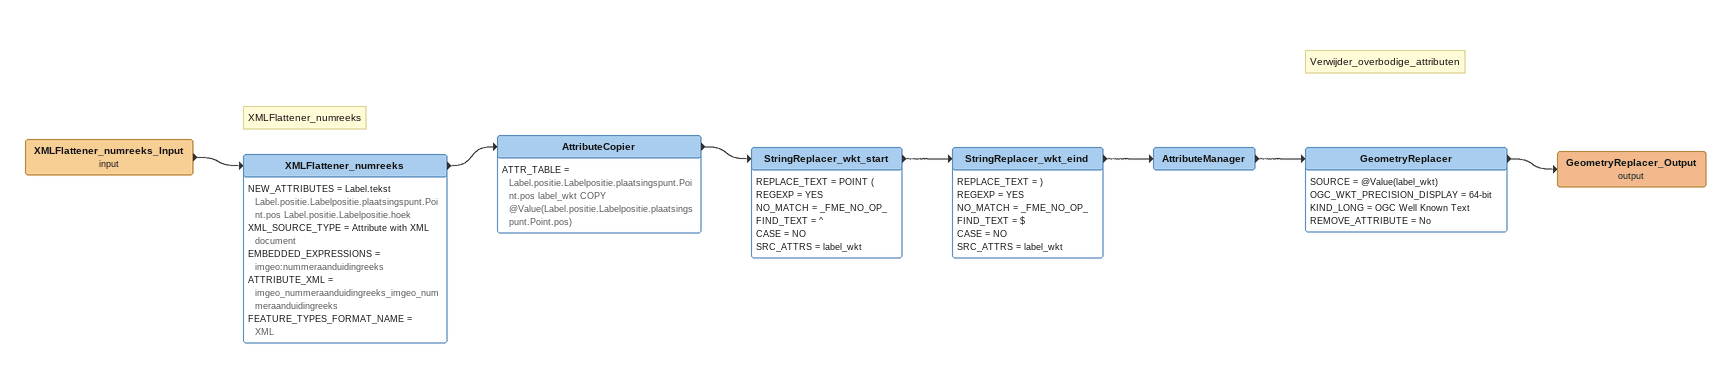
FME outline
XMLFlattener_numreeks_Input (input)
    -> XMLFlattener_numreeks
Note: XMLFlattener_numreeks
XMLFlattener_numreeks
    NEW_ATTRIBUTES = Label.tekst Label.positie.Labelpositie.plaatsingspunt.Point.pos Label.positie.Labelpositie.hoek
    XML_SOURCE_TYPE = Attribute with XML document
    EMBEDDED_EXPRESSIONS = imgeo:nummeraanduidingreeks
    ATTRIBUTE_XML = imgeo_nummeraanduidingreeks_imgeo_nummeraanduidingreeks
    FEATURE_TYPES_FORMAT_NAME = XML
    -> AttributeCopier
AttributeCopier
    ATTR_TABLE = Label.positie.Labelpositie.plaatsingspunt.Point.pos label_wkt COPY @Value(Label.positie.Labelpositie.plaatsingspunt.Point.pos)
    -> StringReplacer_wkt_start
StringReplacer_wkt_start
    REPLACE_TEXT = POINT (
    REGEXP = YES
    NO_MATCH = _FME_NO_OP_
    FIND_TEXT = ^
    CASE = NO
    SRC_ATTRS = label_wkt
    -> StringReplacer_wkt_eind
StringReplacer_wkt_eind
    REPLACE_TEXT = )
    REGEXP = YES
    NO_MATCH = _FME_NO_OP_
    FIND_TEXT = $
    CASE = NO
    SRC_ATTRS = label_wkt
    -> AttributeManager
AttributeManager
    -> GeometryReplacer
Note: Verwijder_overbodige_attributen
GeometryReplacer
    SOURCE = @Value(label_wkt)
    OGC_WKT_PRECISION_DISPLAY = 64-bit
    KIND_LONG = OGC Well Known Text
    REMOVE_ATTRIBUTE = No
    -> GeometryReplacer_Output (output)
GeometryReplacer_Output (output)
